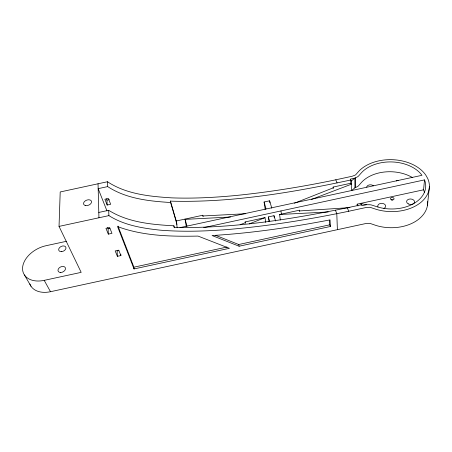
<?xml version="1.0" encoding="UTF-8"?>
<svg xmlns="http://www.w3.org/2000/svg" width="452" height="452" viewBox="0 0 452 452"><rect width="100%" height="100%" fill="white"/><g stroke="black" fill="none" stroke-linecap="round" stroke-linejoin="round"><path stroke-width="0.68" d="M361.108 204.937L361.108 203.632L366.634 204.694L369.804 204.745A10.051 7.136 0.9 0 1 371.516 204.993L377.804 207.027A34.697 23.527 1.5 0 0 412.992 203.971A34.697 23.527 1.5 0 0 425.083 181.444L424.518 179.896L203.739 227.627M59.037 226.401L60.206 191.959L107.48 181.738C126.306 194.196 149.578 196.45 171.545 197.857C193.631 198.682 215.728 197.462 237.712 195.315C270.782 191.891 303.637 186.523 336.175 179.715L352.221 176.24L355.069 175.173A5.978 4.023 -1.8 0 0 355.803 174.653L358.961 171.076A38.301 25.967 1.5 0 1 393.811 159.759A38.301 25.967 1.5 0 1 425.869 175.218L427.688 178.455A38.301 25.967 1.5 0 1 416.902 205.191A38.301 25.967 1.5 0 1 376.431 209.417L370.499 207.457A6.396 4.543 0.9 0 0 369.403 207.293L366.018 207.524L348.735 211.248C308.959 219.548 268.754 226.028 228.249 229.48C205.541 231.249 182.698 232.006 159.968 230.136C142.346 228.22 124.125 225.288 108.898 215.621L59.037 226.401L81.179 272.364L44.211 280.353A23.922 16.136 -26.8 0 1 22.572 267.912A23.922 16.136 -26.8 0 1 46.014 245.718L66.71 241.244M424.422 192.575A34.188 23.504 1.8 0 0 424.123 191.349L423.569 189.8L424.518 179.896M427.417 205.688L429.4 186.586M412.235 177.421A34.188 23.504 1.8 0 0 361.832 182.032L358.509 185.812A9.277 6.339 -1.5 0 1 356.905 186.885L354.927 187.823L351.373 190.682L351.244 181.003L350.413 179.094L354.848 178.133L356.854 177.184A9.413 6.339 -1.8 0 0 358.481 176.11L361.849 172.314A34.697 23.527 1.5 0 1 420.897 173.901L421.97 175.314L180.015 227.622M351.244 181.003L354.848 178.133L354.927 187.823M249.318 223.881L265.019 217.644L265.736 222.446M240.125 224.746L245.351 222.678L245.17 221.938L265.019 217.644M294.405 203.225L333.44 187.749L333.164 187.06L350.842 183.241L350.797 179.981C292.094 192.614 232.255 202.705 172.014 201.18L170.421 201.061L170.624 202.519L177.031 224.446M311.355 199.468L351.289 184.258L350.842 183.241M170.624 202.519C149.024 201.163 126.215 198.744 107.683 186.597L98.169 188.653L106.96 210.898M107.169 205.044L104.892 199.225L108.407 198.462L110.65 204.287L107.169 205.044L106.971 200.168L109.277 199.671M98.802 212.44L108.678 210.304C128.046 222.429 151.567 224.587 173.862 225.797L174.455 227.785M108.327 234.13L105.954 228.316L109.633 227.525L111.966 233.339L108.327 234.13L108.113 228.808L109.921 228.418M170.421 201.061L176.235 220.988L202.756 215.254L203.089 216.598M265.211 209.547L264.092 201.993L269.618 200.801L271.793 208.191M269.047 221.729L268.352 216.926L274.008 215.7L275.562 220.977M280.302 220.005L279.607 214.491L299.456 210.203L299.699 210.926L349.938 207.626M118.848 250.645L117.108 251.024L117.384 256.324L120.893 255.566L120.814 254.239M357.17 205.558L357.159 204.157L423.569 189.8M366.634 204.694L362.007 205.694L361.108 203.632M117.989 226.113L133.894 267.177L226.989 247.052M215.593 235.339L238.712 244.515L329.751 224.83L329.525 220.209M134.024 268.94L229.424 248.317L198.044 236.085C171.048 236.616 143.182 236.097 117.576 226.588L134.024 268.94L133.894 267.177M239.108 246.221L330.372 226.492L330.056 219.881C291.071 227.328 251.719 233.198 212.073 235.532L239.108 246.221L238.712 244.515M29.843 283.98A23.453 16.114 -27.3 0 0 50.494 291.709L365.278 223.65L369.177 223.316A6.238 4.526 1.5 0 1 370.244 223.48L376.03 225.463A37.369 25.928 2.1 0 0 427.682 201.569M173.862 225.797L174.082 227.367L175.738 227.469C238.379 228.48 300.54 217.87 361.589 204.733M245.504 213.751L202.892 215.971L202.756 215.254M230.514 217.022L185.122 219.361L186.975 226.051M279.607 214.491L328.231 211.982M24.414 274.946L31.002 286.257M44.211 280.353L50.494 291.709M357.159 204.157L357.95 205.988M335.785 179.794L337.079 182.941M347.322 207.807L348.735 211.248M117.384 256.324L115.181 250.928L118.723 250.159L120.893 255.566M107.593 227.514L108.113 228.808M335.446 210.237L336.796 213.689L337.39 229.678M106.469 198.874L106.971 200.168M329.751 224.83L330.372 226.492M281.449 214.395L280.963 210.931M264.092 201.993L266.013 208.722M268.352 216.926L269.674 221.548M245.17 221.938L245.419 223.299M185.077 219.079L186.286 226.751M176.235 220.988L177.207 227.751M269.618 200.801L269.906 202.863M274.008 215.7L274.291 217.762M299.456 210.203L299.586 211.587M107.48 181.738L107.683 186.597M108.678 210.304L108.898 215.621M333.164 187.06L333.22 188.467M98.039 183.783L98.943 217.774M355.453 177.805L355.521 187.501M366.674 187.083A3.802 2.605 0.1 0 1 369.437 184.908A3.802 2.605 0.1 0 1 373.437 185.817M396.291 180.93A3.848 2.593 1.9 0 1 398.167 180.54M377.968 206.869A3.932 2.757 1.6 0 1 380.205 203.53A3.932 2.757 1.6 0 1 385.194 204.863A3.932 2.757 1.6 0 1 383.85 208.44M391.398 200.004A1.774 1.232 2.2 0 1 392.748 199.987M408.292 203.892A3.983 2.74 3.6 0 0 414.546 202.095A3.983 2.74 3.6 0 0 408.907 199.179A3.983 2.74 3.6 0 0 408.292 203.892M391.257 199.722A1.78 1.232 2.1 0 0 394.042 198.863A1.78 1.232 2.1 0 0 391.505 197.603A1.78 1.232 2.1 0 0 391.257 199.722M85.739 205.598A4.17 2.706 -21.3 0 0 91.553 201.705A4.17 2.706 -21.3 0 0 85.371 200.795A4.17 2.706 -21.3 0 0 85.739 205.598M61.308 251.657A3.859 2.605 -25.1 0 0 65.873 247.3A3.859 2.605 -25.1 0 0 59.771 247.408A3.859 2.605 -25.1 0 0 61.308 251.657M60.698 272.488A3.989 2.752 -26.5 0 0 65.404 267.895A3.989 2.752 -26.5 0 0 59.122 267.968A3.989 2.752 -26.5 0 0 60.698 272.488"/></g></svg>
